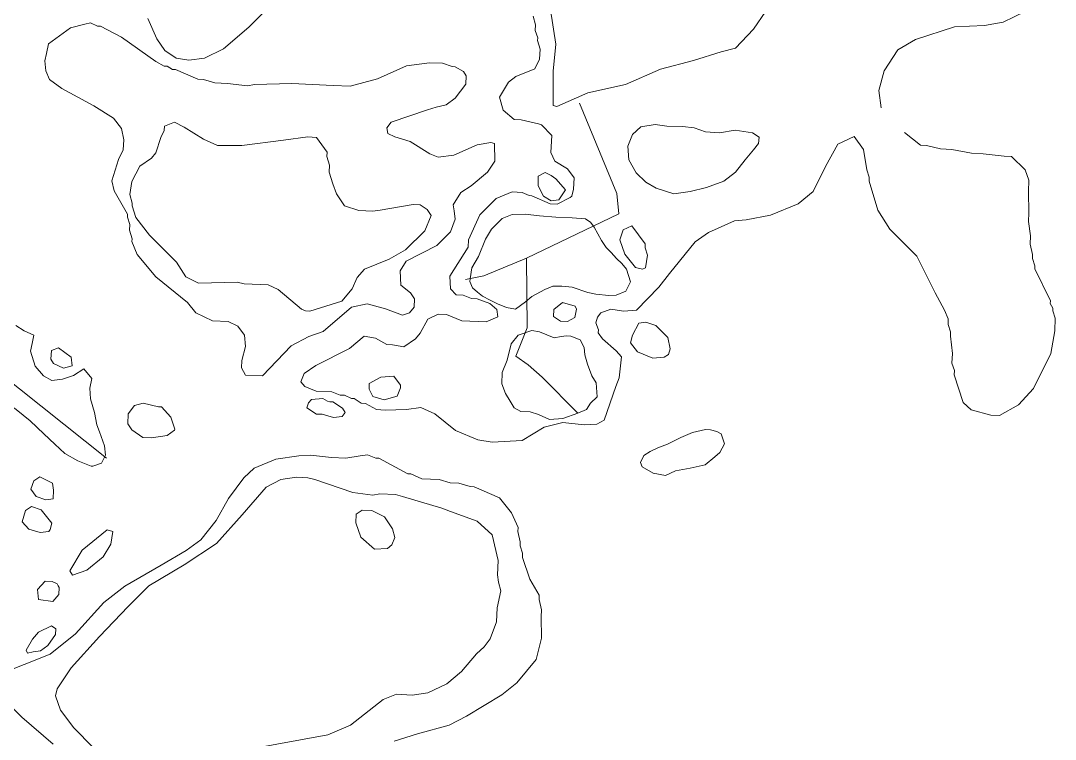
# Model space of a CAD drawing. Header units: millimetres. Extents: x 396621004 to 402046651, y 6785344214 to 6789799943.
# Drawn here: x 400771480 to 401497841, y 6786336521 to 6786841051 of the extents above; entities that cross this region are included whole.
import ezdxf

# ---------------------------------------------------------------- set-up
doc = ezdxf.new("R2010")
doc.units = ezdxf.units.MM
doc.header["$MEASUREMENT"] = 0
doc.layers.add('02 Korkeuskayrat_Kynä_nro__2', color=8, linetype='Continuous', lineweight=15)
doc.layers.add('02 Suot_Kynä_nro__101', color=252, linetype='Continuous', lineweight=15)
doc.layers.add('02 Maaston rajat_Kynä_nro__82', color=7, linetype='Continuous', lineweight=20, true_color=0xaaaaaa)
doc.layers.add('02 Vesialueet_Kynä_nro__105', color=7, linetype='Continuous', lineweight=15, true_color=0xcae6ff)

msp = doc.modelspace()

# ---------------------------------------------------------------- linework, layer by layer
at = {"layer": '02 Korkeuskayrat_Kynä_nro__2', "color": 8, "linetype": 'Continuous', "lineweight": 15, "flags": 128}
for points in [[(400860777.71, 6786842656.34), (400867129.05, 6786828353.06), (400872755.97, 6786820081.17), (400880522.46, 6786814719.94), (400889468.25, 6786813309.62), (400900545.2, 6786814799.96), (400913854.38, 6786821201.43), (400931577.49, 6786836404.91), (400952560.51, 6786857469.72)], [(401131156.22, 6786844256.7), (401132883.05, 6786838175.31), (401132697.73, 6786834174.39), (401134466.67, 6786829093.23), (401134374.01, 6786827092.77), (401136100.84, 6786821011.38), (401135772.32, 6786814009.78), (401132461.87, 6786807158.21), (401119194.81, 6786801756.98), (401114014.34, 6786797996.12), (401107519.79, 6786787283.67), (401110105.82, 6786778151.58), (401117821.77, 6786771790.12), (401122816.93, 6786771560.07), (401134896.27, 6786768599.39), (401137162.2, 6786767899.23), (401144330.63, 6786760557.55), (401143783.1, 6786748574.81), (401146503.9, 6786742443.41), (401155264.37, 6786737032.17), (401159989.97, 6786730810.75), (401159619.34, 6786722818.92), (401158389.5, 6786717867.79), (401157344.98, 6786716917.57), (401148129.64, 6786712336.52), (401143134.48, 6786712566.57), (401130372.83, 6786718157.85), (401128376.46, 6786718247.87), (401123473.96, 6786720478.38), (401116482.43, 6786720798.46), (401105262.29, 6786716307.43), (401093722.05, 6786704824.8), (401085905.01, 6786687160.76), (401085669.15, 6786682159.62), (401072722.18, 6786661734.94), (401073303.41, 6786652702.88), (401077119.27, 6786648521.92), (401082114.42, 6786648291.87), (401088019.32, 6786646021.35), (401092012.07, 6786645831.31), (401100865.2, 6786642420.53), (401105675.04, 6786638199.56), (401106450, 6786633158.41), (401098270.75, 6786629527.58), (401081288.92, 6786630307.75), (401070481.52, 6786634808.78), (401064492.39, 6786635078.85), (401057315.54, 6786631408.01), (401051857.1, 6786621645.77), (401048681.42, 6786617784.89), (401040409.52, 6786612163.6), (401032466.13, 6786613523.91), (401028464.95, 6786613713.96), (401020656.33, 6786618074.96), (401012712.94, 6786619445.27), (401002309.88, 6786610903.32), (400978732.42, 6786598970.59), (400970468.93, 6786593349.3), (400968194.58, 6786587447.95), (400971058.58, 6786584307.23), (400978909.31, 6786580946.46), (400989902.02, 6786580446.35), (400995798.49, 6786578165.83), (400998797.27, 6786578035.8), (401003699.77, 6786575805.29), (401005704.57, 6786575715.27), (401010556.52, 6786572484.53), (401013555.3, 6786572344.49), (401021363.91, 6786567983.5), (401027361.47, 6786567713.43), (401042389.05, 6786568023.51), (401052472.01, 6786569563.86), (401062277, 6786565102.84), (401076757.06, 6786553430.17), (401092466.94, 6786546698.63), (401102415.13, 6786545238.29), (401123482.39, 6786546278.53), (401138922.72, 6786555580.66), (401152097.12, 6786558981.44), (401167040.47, 6786557291.05), (401176070.49, 6786557881.19), (401181208.85, 6786560641.82), (401189303.86, 6786584297.23), (401191569.79, 6786590198.58), (401193262.92, 6786605142), (401189447.06, 6786609322.95), (401179827.39, 6786617774.89), (401177013.93, 6786621905.83), (401177106.59, 6786623906.29), (401175337.65, 6786628987.45), (401176516.94, 6786632938.36), (401178656.52, 6786635849.02), (401185782.82, 6786638519.63), (401194728.62, 6786637109.31), (401203767.06, 6786637699.45), (401219527.49, 6786653993.17), (401226982.32, 6786663665.39), (401245025.52, 6786685860.46), (401254333.52, 6786692441.97), (401272730.52, 6786700603.84), (401280766.57, 6786701233.98), (401297933.72, 6786704454.72), (401317324.69, 6786712576.58), (401327727.76, 6786721108.53), (401336547.19, 6786738722.56), (401345273.97, 6786754336.13), (401356536.23, 6786759827.39), (401363123.44, 6786750515.26), (401365473.6, 6786736392.02), (401367242.54, 6786731300.86), (401367107.77, 6786728310.18), (401373181.13, 6786708005.53), (401381579.39, 6786694602.46), (401400734.5, 6786675708.14), (401413571.97, 6786650092.28), (401420015.97, 6786637779.46), (401422736.77, 6786631648.06), (401422551.45, 6786627647.15), (401424320.39, 6786622565.98), (401424185.62, 6786619565.3), (401425626.04, 6786607482.53), (401425305.95, 6786600490.93), (401427074.89, 6786595409.77), (401426940.11, 6786592409.08), (401433064.02, 6786573104.67), (401438825.71, 6786567833.46), (401452674, 6786564202.63), (401458671.55, 6786563922.57), (401472022.85, 6786571314.26), (401482560.69, 6786582846.9), (401494699, 6786607322.5), (401497428.22, 6786623216.13), (401497840.98, 6786632198.19), (401496072.03, 6786637289.35), (401496164.69, 6786639289.81), (401494303.09, 6786642380.52), (401494395.75, 6786644370.97), (401483419.89, 6786666906.13), (401483512.55, 6786668896.58), (401481743.61, 6786673987.75), (401481878.38, 6786676988.43), (401480202.1, 6786684070.05), (401480480.08, 6786690061.42), (401478938.57, 6786700143.73), (401479216.55, 6786706145.1), (401478904.88, 6786721168.54), (401479267.09, 6786729160.37), (401476596.83, 6786736292), (401467019.27, 6786745744.16), (401462024.12, 6786745974.22), (401447080.77, 6786747664.6), (401439086.84, 6786748024.69), (401425196.44, 6786750665.29), (401417202.51, 6786751035.37), (401407304.86, 6786753495.94), (401403312.1, 6786753675.98), (401391898.22, 6786762658.03)], [(401375489.18, 6786779982), (401374040.33, 6786792064.76), (401377679.3, 6786805907.93), (401387357.94, 6786820481.26), (401399715.26, 6786827922.96), (401427142.28, 6786836674.97), (401448217.95, 6786837715.2), (401461341.81, 6786840105.75), (401476689.49, 6786847417.42)], [(400762660.41, 6786384641.55), (400773880.55, 6786389132.58), (400792235.43, 6786396304.22), (400809899.57, 6786410507.47), (400829939.16, 6786432612.53), (400844478.17, 6786443955.12), (400870186.79, 6786458798.52), (400887674.04, 6786469010.85), (400898026.56, 6786476542.58), (400908665.48, 6786490065.67), (400917392.26, 6786505689.24), (400928064.88, 6786520212.57), (400935384.92, 6786526884.09), (400950690.48, 6786533185.54), (400966813.12, 6786535456.05), (400974849.17, 6786536086.2), (400989784.09, 6786534395.81), (400999774.4, 6786533935.71), (401009857.37, 6786535476.06), (401014903.06, 6786536246.24), (401020799.53, 6786533975.72), (401022804.34, 6786533885.7), (401043324.06, 6786522923.19), (401045320.44, 6786522833.17), (401053171.17, 6786519472.4), (401065166.28, 6786518922.27), (401073059.12, 6786516551.73), (401079056.68, 6786516281.67), (401086957.95, 6786513921.13), (401089956.73, 6786513781.1), (401107612.45, 6786505959.31), (401116145.49, 6786495556.93), (401120685.77, 6786485334.59), (401120542.57, 6786482343.9), (401122227.28, 6786475252.28), (401122084.08, 6786472261.6), (401123853.02, 6786467170.43), (401123718.24, 6786464169.75), (401129025.07, 6786448916.26), (401135511.19, 6786437603.67), (401135376.41, 6786434602.98), (401137052.69, 6786427521.36), (401136825.26, 6786422530.22), (401137128.51, 6786407496.78), (401133447.42, 6786392643.38), (401119683.37, 6786376259.63), (401109280.31, 6786367727.68), (401084565.67, 6786352844.28), (401072258.89, 6786346402.8), (401049953.38, 6786340421.44), (401033695.96, 6786335160.23)], [(400822265.32, 6786330849.25), (400808871.9, 6786344482.36), (400799437.55, 6786356925.21), (400795891.24, 6786367097.54), (400797121.08, 6786372048.67), (400806799.71, 6786386622), (400826839.3, 6786408727.06), (400846828.34, 6786429831.89), (400861502.13, 6786444175.17), (400886216.77, 6786459058.58), (400908926.61, 6786474042), (400926877.16, 6786494236.62), (400943774.76, 6786513481.03), (400954043.05, 6786519022.3), (400965119.99, 6786520512.64), (400973113.92, 6786520142.55), (400978066.96, 6786518912.27), (401004668.47, 6786509690.16), (401018609.42, 6786508039.78), (401023655.11, 6786508809.96), (401034639.4, 6786508309.84), (401039592.43, 6786507079.56), (401067238.46, 6786498807.67), (401073143.36, 6786496527.15), (401091852.02, 6786489665.58), (401102423.56, 6786480173.41), (401106593.2, 6786461959.24), (401106138.33, 6786451966.95), (401106904.87, 6786446925.8), (401108631.7, 6786440844.41), (401106079.37, 6786428941.69), (401105624.5, 6786418949.4), (401101075.79, 6786407146.7), (401096805.06, 6786401335.37), (401091582.47, 6786396574.28), (401080994.09, 6786384041.41), (401070591.03, 6786375509.46), (401057281.85, 6786369118), (401046204.91, 6786367617.66), (401035212.2, 6786368127.77), (401026038.97, 6786364546.95), (401002983.77, 6786346372.8), (400987054.87, 6786339611.25), (400934652.08, 6786329969.04)], [(400794332.89, 6786333129.77), (400772187.42, 6786352174.12), (400758794.01, 6786365797.24)]]:
    msp.add_lwpolyline(points, dxfattribs=at)
for points in [[(401104032.45, 6786754906.26), (401104453.63, 6786742373.39), (401099096.26, 6786734611.62), (401087648.68, 6786725119.45), (401080421.29, 6786720448.38), (401075013.38, 6786711686.37), (401075830.47, 6786707645.45), (401076554.89, 6786701604.07), (401073143.36, 6786692752.04), (401063692.16, 6786683169.85), (401042161.61, 6786672147.33), (401037848.76, 6786665335.77), (401038387.87, 6786655303.47), (401045151.96, 6786649982.26), (401047965.42, 6786645851.31), (401047687.45, 6786639859.94), (401044511.78, 6786635999.06), (401039423.96, 6786634228.65), (401027614.17, 6786638779.69), (401014768.29, 6786642370.51), (401003640.8, 6786639879.94), (400983837.08, 6786622766.03), (400973661.45, 6786619235.22), (400961346.25, 6786612783.75), (400941357.21, 6786591678.92), (400929370.52, 6786592229.04), (400926607.6, 6786597360.22), (400926835.04, 6786602361.36), (400929286.29, 6786612253.62), (400928654.52, 6786620295.46), (400923937.35, 6786626516.89), (400917080.59, 6786629837.65), (400906096.31, 6786630337.76), (400894337.06, 6786635889.03), (400888659.59, 6786643160.7), (400866463.59, 6786661194.82), (400853162.83, 6786676818.4), (400849582.83, 6786686000.5), (400849675.49, 6786687990.95), (400847948.67, 6786694082.34), (400848133.98, 6786698073.26), (400846365.04, 6786703164.42), (400846457.7, 6786705164.88), (400837200.24, 6786721608.64), (400835523.96, 6786728690.26), (400840207.44, 6786743493.65), (400843526.31, 6786750345.22), (400843846.41, 6786757336.82), (400842220.67, 6786765428.67), (400836543.2, 6786772690.33), (400822922.35, 6786781332.31), (400800448.37, 6786793375.06), (400791738.44, 6786799776.53), (400789017.64, 6786805907.93), (400788335.33, 6786812949.54), (400789565.17, 6786817900.67), (400790887.66, 6786824842.26), (400806420.66, 6786836144.85), (400816545.74, 6786838685.43), (400820589.04, 6786839495.61), (400825491.53, 6786837275.1), (400827496.33, 6786837185.08), (400842153.28, 6786829503.33), (400866396.2, 6786812369.41), (400872250.56, 6786809098.66), (400874255.36, 6786809008.64), (400878155.45, 6786806818.14), (400880151.83, 6786806728.12), (400895861.71, 6786800006.58), (400899862.89, 6786799816.53), (400907764.16, 6786797455.99), (400916752.07, 6786797045.9), (400930693.02, 6786795395.52), (400935730.29, 6786796165.7), (400961801.12, 6786796975.88), (400990769.64, 6786795645.58), (401002756.33, 6786795095.45), (401022012.52, 6786800216.63), (401042456.43, 6786809288.7), (401058579.07, 6786811549.22), (401067566.98, 6786811139.12), (401074465.85, 6786808818.59), (401076470.66, 6786808728.57), (401082325.01, 6786805457.83), (401084186.61, 6786802367.12), (401083908.63, 6786796375.75), (401076453.81, 6786786703.53), (401070237.24, 6786781982.45), (401063153.05, 6786780312.07), (401057062.84, 6786778581.68), (401031632.2, 6786769739.65), (401028448.1, 6786765878.77), (401029265.18, 6786761837.85), (401034167.68, 6786759617.34), (401045017.19, 6786756116.54), (401058638.04, 6786747474.56), (401064542.93, 6786745204.04), (401075619.88, 6786746694.38), (401091969.95, 6786753956.04), (401101513.81, 6786755416.38)], [(401059665.71, 6786704384.7), (401056852.25, 6786708515.65), (401051991.87, 6786711746.39), (401046996.72, 6786711976.44), (401023789.89, 6786708035.54), (401018752.62, 6786707265.36), (401008762.31, 6786707715.46), (400998906.78, 6786711176.26), (400993279.86, 6786719448.15), (400990601.17, 6786726569.78), (400987973.03, 6786734701.64), (400988200.47, 6786739702.78), (400986482.07, 6786745784.17), (400986616.84, 6786748784.86), (400979086.21, 6786759137.23), (400973088.65, 6786759417.29), (400955972.04, 6786757196.78), (400926767.65, 6786753535.95), (400909735.27, 6786753315.9), (400899930.28, 6786757766.91), (400886309.43, 6786766398.89), (400879452.67, 6786769719.65), (400872326.37, 6786767049.04), (400872191.59, 6786764048.35), (400869959.35, 6786759147.23), (400866463.59, 6786748294.75), (400863279.49, 6786744433.86), (400855007.59, 6786738802.58), (400849515.44, 6786728050.12), (400848100.29, 6786719098.07), (400849818.69, 6786713016.68), (400849734.46, 6786711016.22), (400852362.6, 6786702894.36), (400861796.95, 6786690441.51), (400880952.06, 6786671547.19), (400887488.72, 6786661234.83), (400896299.74, 6786656823.82), (400923364.54, 6786657583.99), (400928309.16, 6786656353.71), (400945299.42, 6786655573.53), (400952147.75, 6786652252.78), (400968539.94, 6786638489.63), (400971488.18, 6786637349.37), (400974486.96, 6786637209.33), (400996834.59, 6786644200.93), (401004238.87, 6786652862.91), (401007599.86, 6786660724.71), (401012872.99, 6786666486.03), (401030225.47, 6786673697.68), (401041529.85, 6786680189.17), (401055159.12, 6786693572.23)], [(401143791.52, 6786732331.1), (401139621.87, 6786734501.59), (401134761.49, 6786731951.01), (401134736.22, 6786725189.46), (401138434.15, 6786717777.77), (401143808.37, 6786714547.03), (401149342.63, 6786715317.2), (401153891.33, 6786722388.82), (401147194.63, 6786729930.55)], [(401208096.76, 6786666536.04), (401210135.25, 6786667436.25), (401211550.41, 6786676388.3), (401209781.47, 6786681469.46), (401209916.24, 6786684470.15), (401200481.89, 6786696912.99), (401194349.56, 6786694192.37), (401192024.66, 6786687290.79), (401195562.54, 6786677118.46), (401203143.72, 6786667756.32)], [(401145501.5, 6786633368.45), (401145728.93, 6786638359.6), (401151953.92, 6786643080.68), (401160857.59, 6786640670.13), (401161758.91, 6786638629.66), (401160486.96, 6786632678.3), (401155357.03, 6786629907.66), (401150361.87, 6786630137.72)], [(401200962.03, 6786620305.47), (401205350.69, 6786628617.37), (401210396.38, 6786629387.54), (401217295.26, 6786627067.01), (401225920.95, 6786618665.09), (401227546.69, 6786610573.24), (401226367.4, 6786606622.34), (401223275.96, 6786604761.91), (401215239.91, 6786604131.77), (401204432.52, 6786608632.8), (401199715.35, 6786614854.22)], [(400793010.39, 6786609502.99), (400798098.21, 6786611273.4), (400806816.56, 6786604871.94), (400807540.99, 6786598830.55), (400801450.77, 6786597110.16), (400794594.02, 6786600420.92), (400792732.42, 6786603511.62)], [(401038177.28, 6786585237.44), (401033451.68, 6786591458.87), (401024413.23, 6786590868.73), (401016191.86, 6786586247.67), (401016014.97, 6786582246.76), (401018777.89, 6786577115.59), (401026679.16, 6786574745.04), (401035810.27, 6786577335.64), (401038084.62, 6786583236.99)], [(400973526.68, 6786572684.57), (400975640.98, 6786575095.12), (400983677.03, 6786575725.27), (400986962.21, 6786574024.88), (400988579.53, 6786573494.76), (400990575.9, 6786573404.74), (400997390.54, 6786569083.75), (400999243.72, 6786565993.04), (400997112.56, 6786563092.38), (400991072.89, 6786562372.21), (400983171.62, 6786564732.75), (400979178.87, 6786564912.79), (400972364.23, 6786569233.78)], [(400870279.45, 6786569913.94), (400876950.89, 6786562602.27), (400879806.46, 6786554250.35), (400879536.91, 6786553470.18), (400874356.44, 6786549709.32), (400863279.49, 6786548218.97), (400857281.94, 6786548489.04), (400849523.87, 6786553850.26), (400846710.41, 6786557981.21), (400847030.5, 6786564982.81), (400851301.23, 6786570794.14), (400857383.02, 6786572514.53), (400868283.07, 6786570013.96)], [(400780796.27, 6786517962.05), (400784932.23, 6786520772.7), (400793743.24, 6786516371.69), (400794509.78, 6786511330.54), (400794231.81, 6786505329.16), (400789194.53, 6786504558.99), (400782287.24, 6786506879.52), (400778521.92, 6786512060.7)], [(400792252.28, 6786483904.26), (400793456.84, 6786488345.28), (400785875.66, 6786497707.42), (400778976.79, 6786500027.95), (400774840.84, 6786497217.31), (400772473.82, 6786489315.5), (400777241.54, 6786484084.3), (400785142.82, 6786481723.76), (400791182.49, 6786482443.93)], [(401032053.37, 6786472941.75), (401028902.97, 6786470531.2), (401019864.52, 6786469941.07), (401010244.85, 6786478393), (401006706.97, 6786488565.33), (401006976.52, 6786494566.7), (401011112.47, 6786497377.34), (401018104, 6786497057.27), (401026915.02, 6786492646.26), (401032541.94, 6786484374.37), (401034260.34, 6786478292.98)], [(400836231.53, 6786482383.91), (400832280.9, 6786483564.18), (400814608.33, 6786469360.93), (400805923.67, 6786454737.59), (400807785.27, 6786451646.88), (400817960.89, 6786455187.69), (400829408.47, 6786464669.86), (400834816.38, 6786473431.86)], [(400797862.35, 6786444345.21), (400797003.15, 6786445635.51), (400793574.77, 6786447295.89), (400788579.62, 6786447525.94), (400783306.49, 6786441764.62), (400783980.37, 6786434723.01), (400793928.56, 6786433262.68), (400798157.17, 6786438073.78), (400798384.61, 6786443074.92)], [(400776247.57, 6786397034.39), (400780290.86, 6786397854.57), (400785328.13, 6786398624.75), (400790508.6, 6786402385.61), (400795874.39, 6786410147.39), (400796051.29, 6786414148.3), (400793145.17, 6786416278.79), (400783929.83, 6786411697.74), (400779701.21, 6786406886.64), (400775337.82, 6786399074.85)]]:
    msp.add_lwpolyline(points, close=True, dxfattribs=at)
at = {"layer": '02 Maaston rajat_Kynä_nro__82', "color": 253, "linetype": 'Continuous', "lineweight": 20, "true_color": 0xaaaaaa, "flags": 128}
for points in [[(401143378.77, 6786848707.72), (401147270.44, 6786824502.18), (401145400.41, 6786805567.85), (401145299.33, 6786781542.35), (401147775.85, 6786780922.21), (401169736, 6786790434.39), (401196025.84, 6786796225.71), (401220555.16, 6786807118.2), (401243854.65, 6786813059.56), (401263152.96, 6786819180.96), (401273286.47, 6786821711.54), (401285913.34, 6786835154.62), (401294505.35, 6786847767.5)], [(401168261.88, 6786701764.1), (401168110.26, 6786701824.12), (401158633.78, 6786702534.28), (401147144.09, 6786703084.4), (401135679.66, 6786704144.65), (401125714.62, 6786705134.87), (401116448.74, 6786705084.86), (401109541.44, 6786702154.19), (401101926.57, 6786694762.5), (401097824.31, 6786687700.88), (401092980.78, 6786675408.07), (401088095.13, 6786667636.29), (401086966.38, 6786659924.53), (401086781.06, 6786657964.08)], [(401086781.06, 6786657964.08), (401088693.2, 6786653463.05), (401092264.78, 6786650512.38), (401095617.34, 6786647581.71), (401101058.94, 6786644771.06), (401106273.11, 6786642210.48), (401112649.72, 6786639599.88), (401118874.71, 6786638619.66), (401125832.55, 6786643640.8), (401130414.95, 6786647371.66), (401139461.82, 6786652292.78), (401145139.28, 6786654583.31), (401151406.39, 6786654763.35), (401158566.39, 6786653973.17), (401169533.83, 6786650212.31), (401175278.68, 6786649022.04), (401184291.86, 6786648141.83), (401189640.8, 6786648361.89), (401196261.7, 6786651082.51), (401199580.57, 6786657654.01), (401196741.84, 6786666606.06), (401193439.81, 6786670466.94), (401189657.65, 6786674127.78), (401186136.61, 6786678228.72), (401182590.31, 6786681879.55), (401179330.4, 6786686670.65), (401174200.47, 6786696182.83), (401171563.9, 6786699553.6), (401168261.88, 6786701764.1)], [(400826856.14, 6786552299.91), (400824885.04, 6786557421.08), (400823301.41, 6786566023.05), (400820513.22, 6786575675.26), (400820117.32, 6786582956.92), (400821448.24, 6786589898.51), (400815770.78, 6786596690.06), (400808534.96, 6786592039), (400800894.82, 6786589398.4), (400793347.33, 6786588518.19), (400787492.98, 6786591798.94), (400781562.81, 6786598600.5), (400778311.33, 6786609032.89), (400779583.28, 6786614484.13), (400780610.96, 6786620195.44), (400773998.48, 6786623266.14), (400768169.4, 6786627057.01)], [(400694707.78, 6786552249.9), (400702811.22, 6786554340.37), (400710139.69, 6786560991.9), (400715522.33, 6786568743.67), (400720812.3, 6786574504.99), (400728460.87, 6786577385.65), (400736311.6, 6786579256.08), (400749241.72, 6786577375.64), (400759114.1, 6786574394.96), (400768321.02, 6786568183.54), (400778201.83, 6786560191.71), (400787770.96, 6786550959.6), (400795436.37, 6786543827.97), (400802377.36, 6786537226.46), (400811634.82, 6786532015.27), (400820976.52, 6786528314.42), (400822071.58, 6786528194.39)], [(400822071.58, 6786528194.39), (400828313.41, 6786530414.9), (400831067.91, 6786535976.17), (400830233.98, 6786542597.69), (400826856.14, 6786552299.91)], [(401207903.02, 6786527854.32), (401206715.3, 6786530945.02), (401208930.69, 6786535716.11), (401213487.82, 6786538606.78), (401218710.41, 6786541247.38), (401225474.51, 6786543817.97), (401234993.1, 6786548479.03), (401243130.23, 6786551869.81), (401252311.88, 6786554110.32), (401255841.34, 6786553720.23), (401260221.57, 6786552639.99), (401263203.5, 6786550919.59)]]:
    msp.add_lwpolyline(points, dxfattribs=at)
for points in [[(401289939.79, 6786759277.26), (401285205.77, 6786762257.94), (401273025.34, 6786764108.37), (401262175.83, 6786762377.97), (401252193.95, 6786763118.14), (401244309.52, 6786765748.74), (401236096.58, 6786766648.95), (401225095.45, 6786766929.01), (401216890.93, 6786768079.27), (401206799.54, 6786766568.93), (401201029.42, 6786761087.67), (401197626.31, 6786752985.82), (401198418.12, 6786743433.64), (401203480.66, 6786734171.52), (401210421.65, 6786727570.01), (401217733.28, 6786723459.07), (401230065.33, 6786719598.18), (401241394.98, 6786721058.52), (401253053.15, 6786723999.19), (401265039.83, 6786728420.2), (401273362.28, 6786734781.66), (401280033.72, 6786743473.64), (401285879.65, 6786750455.24), (401289350.15, 6786754796.23)], [(401164252.28, 6786616964.7), (401157622.96, 6786619675.32), (401154683.15, 6786619765.34), (401150842.02, 6786619245.22), (401146049.03, 6786618475.05), (401135730.2, 6786622485.97), (401130271.75, 6786623506.2), (401120845.82, 6786620205.44), (401115800.12, 6786614184.07), (401112995.09, 6786602801.46), (401109558.29, 6786593949.44), (401109187.65, 6786586207.67), (401111857.91, 6786579316.09), (401115100.97, 6786573894.85), (401117880.74, 6786569253.79), (401122513.68, 6786566773.22), (401129260.93, 6786566443.14), (401134929.96, 6786564662.74), (401142763.85, 6786561031.91), (401152071.85, 6786561832.09), (401162517.03, 6786565582.95), (401168640.94, 6786568033.51), (401171606.02, 6786572404.51), (401176087.34, 6786576945.55), (401175556.66, 6786586737.79), (401172541.03, 6786591648.91), (401169432.75, 6786599810.78), (401167495.34, 6786606422.29), (401167006.77, 6786611703.5)]]:
    msp.add_lwpolyline(points, close=True, dxfattribs=at)
at = {"layer": '02 Suot_Kynä_nro__101', "color": 252, "linetype": 'Continuous', "lineweight": 15, "flags": 128}
for points in [[(401168261.88, 6786701764.1), (401171563.9, 6786699553.6), (401174200.47, 6786696182.83), (401179330.4, 6786686670.65), (401182590.31, 6786681879.55), (401186136.61, 6786678228.72), (401189657.65, 6786674127.78), (401193439.81, 6786670466.94), (401196741.84, 6786666606.06), (401199580.57, 6786657654.01), (401196261.7, 6786651082.51), (401189640.8, 6786648361.89), (401184291.86, 6786648141.83), (401175278.68, 6786649022.04), (401169533.83, 6786650212.31), (401158566.39, 6786653973.17), (401151406.39, 6786654763.35), (401145139.28, 6786654583.31), (401139461.82, 6786652292.78), (401130414.95, 6786647371.66), (401125832.55, 6786643640.8), (401118874.71, 6786638619.66), (401112649.72, 6786639599.88), (401106273.11, 6786642210.48), (401101058.94, 6786644771.06), (401095617.34, 6786647581.71), (401092264.78, 6786650512.38), (401088693.2, 6786653463.05), (401086781.06, 6786657964.08), (401086966.38, 6786659924.53), (401088095.13, 6786667636.29), (401092980.78, 6786675408.07), (401097824.31, 6786687700.88), (401101926.57, 6786694762.5), (401109541.44, 6786702154.19), (401116448.74, 6786705084.86), (401125714.62, 6786705134.87), (401135679.66, 6786704144.65), (401147144.09, 6786703084.4), (401158633.78, 6786702534.28), (401168110.26, 6786701824.12)], [(401164252.28, 6786616964.7), (401167006.77, 6786611703.5), (401167495.34, 6786606422.29), (401169432.75, 6786599810.78), (401172541.03, 6786591648.91), (401175556.66, 6786586737.79), (401176087.34, 6786576945.55), (401171606.02, 6786572404.51), (401168640.94, 6786568033.51), (401162517.03, 6786565582.95), (401152071.85, 6786561832.09), (401142763.85, 6786561031.91), (401134929.96, 6786564662.74), (401129260.93, 6786566443.14), (401122513.68, 6786566773.22), (401117880.74, 6786569253.79), (401115100.97, 6786573894.85), (401111857.91, 6786579316.09), (401109187.65, 6786586207.67), (401109558.29, 6786593949.44), (401112995.09, 6786602801.46), (401115800.12, 6786614184.07), (401120845.82, 6786620205.44), (401130271.75, 6786623506.2), (401135730.2, 6786622485.97), (401146049.03, 6786618475.05), (401150842.02, 6786619245.22), (401154683.15, 6786619765.34), (401157622.96, 6786619675.32)], [(401263203.5, 6786550919.59), (401265621.06, 6786544038.02), (401262327.46, 6786537936.62), (401258915.93, 6786534845.92), (401252134.98, 6786529164.62), (401241512.91, 6786526924.1), (401231151.97, 6786524923.65), (401224236.25, 6786521752.92), (401215551.59, 6786523433.3), (401207903.02, 6786527854.32), (401206715.3, 6786530945.02), (401208930.69, 6786535716.11), (401213487.82, 6786538606.78), (401218710.41, 6786541247.38), (401225474.51, 6786543817.97), (401234993.1, 6786548479.03), (401243130.23, 6786551869.81), (401252311.88, 6786554110.32), (401255841.34, 6786553720.23), (401260221.57, 6786552639.99)]]:
    msp.add_lwpolyline(points, close=True, dxfattribs=at)
msp.add_lwpolyline([(400768169.4, 6786627057.01), (400773998.48, 6786623266.14), (400780610.96, 6786620195.44), (400779583.28, 6786614484.13), (400778311.33, 6786609032.89), (400781562.81, 6786598600.5), (400787492.98, 6786591798.94), (400793347.33, 6786588518.19), (400800894.82, 6786589398.4), (400808534.96, 6786592039), (400815770.78, 6786596690.06), (400821448.24, 6786589898.51), (400820117.32, 6786582956.92), (400820513.22, 6786575675.26), (400823301.41, 6786566023.05), (400824885.04, 6786557421.08), (400826856.14, 6786552299.91), (400830233.98, 6786542597.69), (400831067.91, 6786535976.17), (400828313.41, 6786530414.9), (400822071.58, 6786528194.39), (400820976.52, 6786528314.42), (400811634.82, 6786532015.27), (400802377.36, 6786537226.46), (400795436.37, 6786543827.97), (400787770.96, 6786550959.6), (400778201.83, 6786560191.71), (400768321.02, 6786568183.54)], dxfattribs=at)
at = {"layer": '02 Vesialueet_Kynä_nro__105', "color": 254, "linetype": 'Continuous', "lineweight": 15, "true_color": 0xcae6ff}
for p, q in [((401191325.51, 6786705454.95), (401126472.74, 6786674287.82)), ((400723103.5, 6786620425.49), (400831750.22, 6786533795.67))]:
    msp.add_line(p, q, dxfattribs=at)
at = {"layer": '02 Vesialueet_Kynä_nro__105', "color": 254, "linetype": 'Continuous', "lineweight": 15, "true_color": 0xcae6ff, "flags": 128}
for points in [[(401191325.51, 6786705454.95), (401190011.44, 6786719798.23), (401163788.98, 6786783182.73)], [(401126472.74, 6786674287.82), (401096586.05, 6786661965), (401083689.62, 6786659334.4)], [(401126472.74, 6786674287.82), (401127104.5, 6786625406.63), (401119135.84, 6786605512.08), (401127845.77, 6786599320.67), (401137532.84, 6786590678.69), (401162517.03, 6786565582.95)]]:
    msp.add_lwpolyline(points, dxfattribs=at)

doc.saveas('drawing.dxf')
